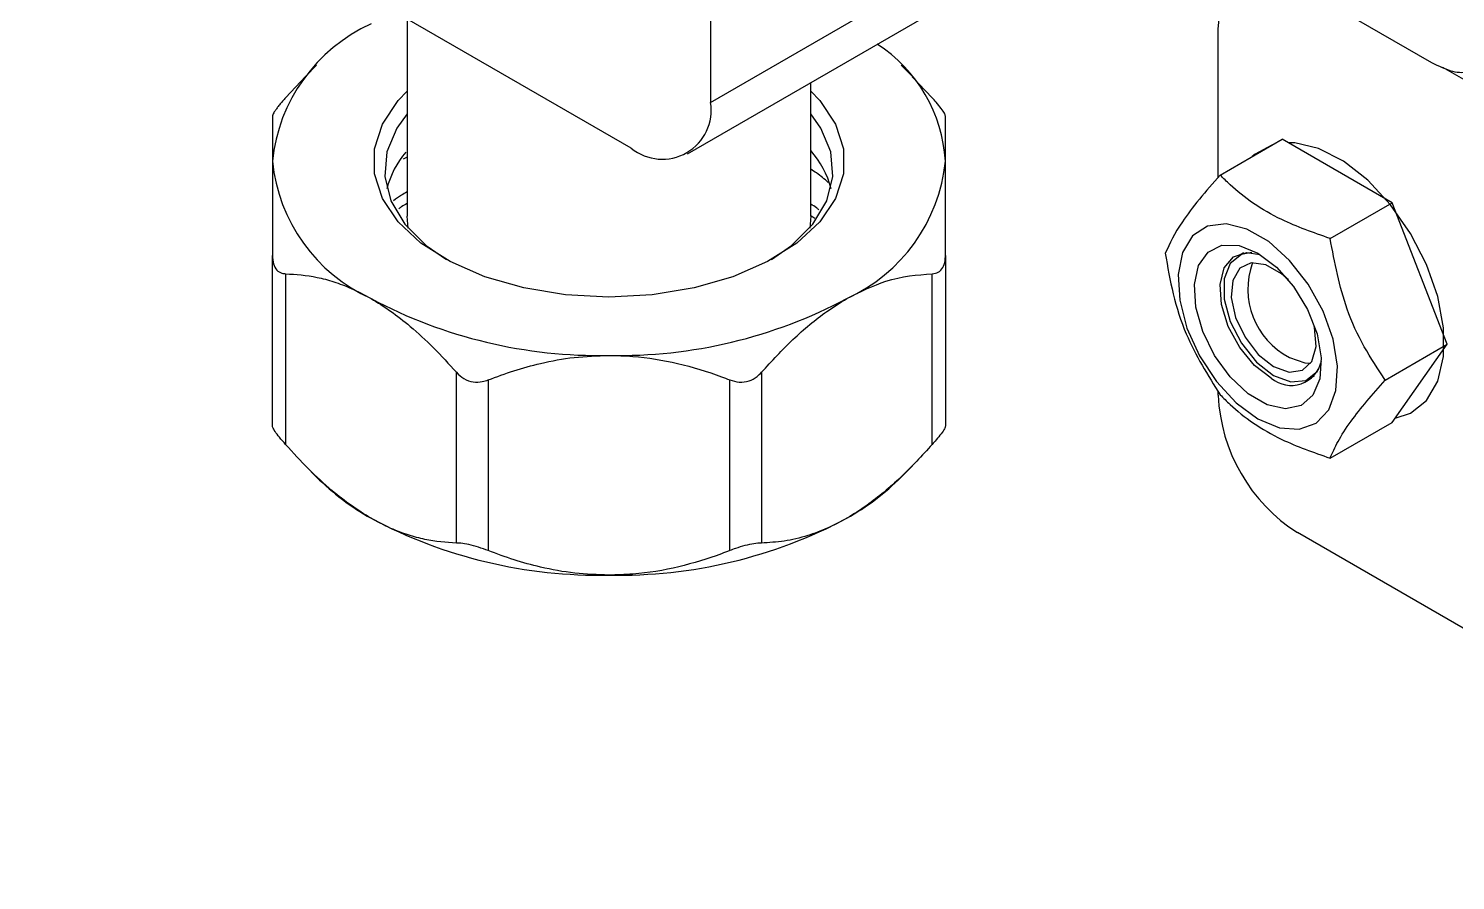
# Model space of a CAD drawing. Extents: x 75 to 2075, y 25 to 1460.
# Drawn here: x 1660.6 to 1740.1, y 530.3 to 577.8 of the extents above; entities that cross this region are included whole.
import ezdxf

# ---------------------------------------------------------------- set-up
doc = ezdxf.new("R2010")
doc.units = 0
doc.header["$LTSCALE"] = 5
doc.linetypes.add('SLD-KATı', pattern=[0])
doc.layers.get('0').update_dxf_attribs({"linetype": 'CONTINUOUS'})

msp = doc.modelspace()

# ---------------------------------------------------------------- linework, layer by layer
at = {"color": 7, "linetype": 'SLD-KATı'}
for p, q in [((1660.998, 620.769), (1738.78, 575.867)), ((1698.614, 594.054), (1698.614, 573.641)), ((1694.194, 571.089), (1660.607, 590.478)), ((1698.614, 573.641), (1714.081, 582.57)), ((1697.319, 570.779), (1712.787, 579.709)), ((1681.699, 578.302), (1681.699, 567.301)), ((1726.898, 569.457), (1726.898, 577.726)), ((1676.656, 575.719), (1676.05, 575.105)), ((1709.863, 575.089), (1709.242, 575.719)), ((1676.055, 575.1), (1674.931, 573.902)), ((1710.967, 573.902), (1709.843, 575.07)), ((1739.405, 575.609), (1764.905, 560.888)), ((1704.199, 567.301), (1704.199, 574.751)), ((1727.014, 569.592), (1730.465, 571.584)), ((1736.589, 568.049), (1730.465, 571.584)), ((1681.699, 570.593), (1681.487, 570.47)), ((1733.137, 566.056), (1736.589, 568.049)), ((1739.651, 560.157), (1736.589, 568.049)), ((1681.758, 566.637), (1681.699, 567.301)), ((1704.199, 567.301), (1704.14, 566.637)), ((1704.424, 567.172), (1704.199, 567.32)), ((1674.199, 555.595), (1674.199, 565.11)), ((1711.699, 565.11), (1711.699, 555.595)), ((1728.318, 565.255), (1728.013, 565.079)), ((1674.931, 564.089), (1674.931, 554.574)), ((1710.967, 554.574), (1710.967, 564.089)), ((1736.199, 558.165), (1739.651, 560.157)), ((1736.589, 555.801), (1739.651, 560.157)), ((1684.45, 549.079), (1684.45, 558.594)), ((1701.448, 558.594), (1701.448, 549.079)), ((1731.97, 558.224), (1732.275, 558.4)), ((1686.218, 558.171), (1686.218, 548.657)), ((1699.68, 548.657), (1699.68, 558.171)), ((1726.898, 557.313), (1726.898, 557.551)), ((1733.137, 553.808), (1736.589, 555.801)), ((1676.05, 553.372), (1676.656, 552.757)), ((1709.242, 552.757), (1709.863, 553.387)), ((1764.905, 530.268), (1731.317, 549.658))]:
    msp.add_line(p, q, dxfattribs=at)
at = {"color": 7, "linetype": 'SLD-KATı', "flags": 128}
for points in [[(1726.898, 577.726), (1726.983, 578.673), (1727.234, 579.485), (1727.643, 580.131), (1728.192, 580.587), (1728.862, 580.835), (1729.626, 580.866), (1730.434, 580.685)], [(1692.949, 562.785), (1690.537, 562.914), (1688.208, 563.297), (1686.04, 563.92), (1684.107, 564.763), (1682.475, 565.796), (1681.2, 566.985), (1680.325, 568.289), (1679.88, 569.663), (1679.88, 571.061), (1680.325, 572.436), (1681.2, 573.74), (1681.699, 574.265)], [(1704.199, 574.265), (1704.698, 573.74), (1705.573, 572.436), (1706.018, 571.061), (1706.018, 569.663), (1705.573, 568.289), (1704.698, 566.985), (1703.423, 565.796), (1701.791, 564.763), (1699.859, 563.92), (1697.69, 563.297), (1695.361, 562.914), (1692.949, 562.785)], [(1681.699, 572.997), (1681.137, 572.212), (1680.576, 570.879), (1680.463, 569.509), (1680.802, 568.151), (1681.579, 566.854), (1682.767, 565.666), (1683.893, 564.878)], [(1702.005, 564.878), (1703.131, 565.666), (1704.32, 566.854), (1705.097, 568.151), (1705.435, 569.509), (1705.322, 570.879), (1704.762, 572.212), (1704.199, 572.997)], [(1729.895, 571.255), (1728.957, 570.759), (1728.794, 570.619)], [(1736.753, 556.035), (1737.621, 556.318), (1738.512, 557.029), (1739.133, 558.1), (1739.453, 559.472), (1739.453, 561.071), (1739.133, 562.812), (1738.512, 564.601), (1737.621, 566.34), (1736.51, 567.937), (1735.238, 569.305), (1733.874, 570.37), (1732.491, 571.075), (1731.164, 571.383), (1730.794, 571.394)], [(1729.107, 556.006), (1730.307, 555.503), (1731.418, 555.419), (1732.358, 555.76), (1733.056, 556.499), (1733.462, 557.583), (1733.544, 558.93), (1733.298, 560.442), (1732.741, 562.005), (1731.914, 563.505), (1730.879, 564.829), (1729.713, 565.879), (1728.502, 566.578), (1727.336, 566.874), (1726.301, 566.745), (1725.474, 566.2), (1724.917, 565.28), (1724.671, 564.053), (1724.753, 562.61), (1725.159, 561.058), (1725.857, 559.512), (1726.797, 558.087), (1727.908, 556.889), (1729.107, 556.006)], [(1729.107, 565.235), (1730.152, 564.45), (1731.105, 563.371), (1731.879, 562.094), (1732.408, 560.732), (1732.643, 559.406), (1732.564, 558.235), (1732.178, 557.322), (1731.519, 556.748), (1730.646, 556.565), (1729.636, 556.788), (1728.579, 557.398), (1727.569, 558.341), (1726.696, 559.532), (1726.037, 560.867), (1725.651, 562.225), (1725.572, 563.488), (1725.807, 564.542), (1726.336, 565.294), (1727.11, 565.677), (1728.062, 565.656), (1729.107, 565.235)], [(1729.858, 558.265), (1728.928, 558.981), (1728.098, 559.979), (1727.459, 561.149), (1727.08, 562.366), (1727.002, 563.497), (1727.233, 564.419), (1727.749, 565.033), (1728.494, 565.273), (1729.215, 565.171)], [(1728.779, 565.264), (1728.193, 565.165), (1727.568, 564.666), (1727.236, 563.803), (1727.236, 562.681), (1727.568, 561.435), (1728.193, 560.214), (1729.034, 559.167), (1729.991, 558.42)], [(1730.813, 563.746), (1730.427, 564.091), (1729.556, 564.595), (1728.743, 564.7), (1728.099, 564.394), (1727.711, 563.717), (1727.63, 562.762), (1727.869, 561.656), (1728.394, 560.55), (1729.135, 559.593), (1729.991, 558.913), (1729.991, 558.913)], [(1729.991, 558.913), (1730.848, 558.604), (1731.589, 558.706), (1732.114, 559.205), (1732.352, 560.036), (1732.272, 561.084), (1732.216, 561.315)], [(1730.875, 559.423), (1731.732, 559.114), (1732.051, 559.105)], [(1729.991, 558.42), (1730.948, 558.062), (1731.79, 558.138), (1732.415, 558.637), (1732.513, 558.795)]]:
    msp.add_lwpolyline(points, dxfattribs=at)
at = {"color": 7, "linetype": 'SLD-KATı'}
for centre, radius, start, end in [((1683.583, 569.426), 9.43, 114.37466, 174.3052), ((1703.335, 569.868), 8.379, 3.38373, 56.94455), ((1695.919, 573.204), 2.729, 230.79671, 9.21404), ((1700.301, 567.533), 5.188, 14.48878, 41.28307), ((1683.583, 571.298), 9.43, 185.6948, 245.62534), ((1685.565, 567.544), 5.154, 139.81112, 165.53876), ((1702.316, 571.298), 9.43, 294.37466, 354.3052), ((1732.834, 563.23), 4.281, 159.80136, 242.77692), ((1692.409, 586.587), 27.054, 241.95976, 271.1441), ((1693.489, 586.587), 27.054, 268.8559, 298.04024), ((1730.964, 559.591), 1.727, 230.17979, 347.54127), ((1736.493, 557.749), 9.605, 182.60548, 237.39452), ((1686.646, 562.802), 14.167, 225.15691, 240.59618), ((1699.252, 562.802), 14.167, 299.40382, 314.84309), ((1692.409, 574.339), 27.054, 241.95976, 271.1441), ((1693.489, 574.339), 27.054, 268.8559, 298.04024)]:
    msp.add_arc(centre, radius, start, end, dxfattribs=at)
msp.add_ellipse((1945.172, 722.843), major_axis=(148.222, 239.127), ratio=0.597167, start_param=2.218639, end_param=2.531018, dxfattribs=at)
for points, knots in [([(1738.78, 575.867), (1739.184, 575.672), (1739.993, 575.281), (1740.982, 575.304), (1741.662, 575.792), (1741.953, 576.636), (1741.887, 577.366), (1741.859, 577.67)], [0, 0, 0, 0, 0.209958, 0.41989, 0.631426, 0.846039, 1, 1, 1, 1]), ([(1674.931, 573.902), (1674.872, 573.834), (1674.783, 573.732), (1674.673, 573.601), (1674.594, 573.505), (1674.522, 573.414), (1674.455, 573.328), (1674.395, 573.247), (1674.328, 573.151), (1674.263, 573.05), (1674.222, 572.968), (1674.202, 572.914), (1674.2, 572.892), (1674.199, 572.881)], [0, 0, 0, 0, 0.1386714, 0.2094371, 0.2806778, 0.3499062, 0.419664, 0.4911668, 0.5632988, 0.6929648, 0.8261712, 0.9127139, 1, 1, 1, 1]), ([(1711.699, 572.881), (1711.689, 572.924), (1711.668, 573.008), (1711.479, 573.288), (1711.226, 573.605), (1711.041, 573.817), (1710.967, 573.902)], [0, 0, 0, 0, 0.2806938, 0.5628322, 0.8257499, 1, 1, 1, 1]), ([(1674.199, 572.881), (1674.199, 572.852), (1674.199, 572.677), (1674.199, 572.197), (1674.199, 571.333), (1674.199, 570.608), (1674.199, 570.362)], [0, 0, 0, 0, 0.073265, 0.436543, 0.808871, 1, 1, 1, 1]), ([(1711.699, 570.362), (1711.699, 570.608), (1711.699, 571.321), (1711.699, 572.189), (1711.699, 572.673), (1711.699, 572.852), (1711.699, 572.881)], [0, 0, 0, 0, 0.191127, 0.553705, 0.926736, 1, 1, 1, 1]), ([(1674.199, 570.362), (1674.199, 569.973), (1674.199, 569.186), (1674.199, 567.835), (1674.199, 566.469), (1674.199, 565.564), (1674.199, 565.11)], [0, 0, 0, 0, 0.272941, 0.55138, 0.774807, 1, 1, 1, 1]), ([(1711.699, 565.11), (1711.699, 565.561), (1711.699, 566.465), (1711.699, 567.822), (1711.699, 569.177), (1711.699, 569.965), (1711.699, 570.362)], [0, 0, 0, 0, 0.223518, 0.448621, 0.721723, 1, 1, 1, 1]), ([(1705.168, 569.18), (1704.959, 569.361), (1704.661, 569.617), (1704.305, 569.845), (1704.199, 569.912)], [0, 0, 0, 0, 0.702746, 1, 1, 1, 1]), ([(1727.014, 569.592), (1726.612, 569.135), (1725.801, 568.213), (1724.606, 566.642), (1724.205, 565.78), (1723.952, 565.235)], [0, 0, 0, 0, 0.264861, 0.535466, 1, 1, 1, 1]), ([(1733.137, 566.056), (1732.208, 566.382), (1730.009, 567.153), (1728.104, 568.489), (1727.192, 569.411), (1727.014, 569.592)], [0, 0, 0, 0, 0.370604, 0.876586, 1, 1, 1, 1]), ([(1681.699, 568.648), (1681.593, 568.589), (1681.32, 568.437), (1681.091, 568.264), (1680.952, 568.158)], [0, 0, 0, 0, 0.389503, 1, 1, 1, 1]), ([(1681.699, 568), (1681.591, 567.942), (1681.424, 567.851), (1681.283, 567.746), (1681.232, 567.709)], [0, 0, 0, 0, 0.642043, 1, 1, 1, 1]), ([(1704.646, 567.655), (1704.602, 567.691), (1704.467, 567.802), (1704.307, 567.901), (1704.199, 567.968)], [0, 0, 0, 0, 0.325796, 1, 1, 1, 1]), ([(1736.199, 558.165), (1735.798, 558.771), (1734.986, 559.996), (1733.792, 562.594), (1733.391, 564.716), (1733.137, 566.056)], [0, 0, 0, 0, 0.264861, 0.535466, 1, 1, 1, 1]), ([(1674.199, 565.11), (1674.209, 564.948), (1674.23, 564.623), (1674.419, 564.278), (1674.673, 564.114), (1674.858, 564.096), (1674.931, 564.089)], [0, 0, 0, 0, 0.2806938, 0.5628322, 0.8257499, 1, 1, 1, 1]), ([(1710.967, 564.089), (1711.085, 564.106), (1711.321, 564.139), (1711.57, 564.405), (1711.685, 564.755), (1711.695, 565.009), (1711.699, 565.11)], [0, 0, 0, 0, 0.280694, 0.562832, 0.82575, 1, 1, 1, 1]), ([(1723.952, 565.235), (1724.082, 564.472), (1724.344, 562.93), (1725.234, 560.156), (1726.324, 558.433), (1727.014, 557.343)], [0, 0, 0, 0, 0.264861, 0.535466, 1, 1, 1, 1]), ([(1674.931, 564.089), (1675.509, 564.051), (1676.382, 563.992), (1677.618, 563.655), (1678.623, 563.283), (1679.319, 562.908), (1679.691, 562.708)], [0, 0, 0, 0, 0.382246, 0.577663, 0.77475, 1, 1, 1, 1]), ([(1706.207, 562.708), (1706.943, 563.077), (1708.596, 563.905), (1710.12, 564.024), (1710.967, 564.089)], [0, 0, 0, 0, 0.444644, 1, 1, 1, 1]), ([(1679.691, 562.708), (1680.055, 562.484), (1680.789, 562.032), (1681.96, 561.106), (1683.195, 559.973), (1684.03, 559.056), (1684.45, 558.594)], [0, 0, 0, 0, 0.220853, 0.444668, 0.720511, 1, 1, 1, 1]), ([(1701.448, 558.594), (1702.026, 559.22), (1703.196, 560.487), (1704.819, 561.847), (1705.836, 562.478), (1706.207, 562.708)], [0, 0, 0, 0, 0.382411, 0.774653, 1, 1, 1, 1]), ([(1686.218, 558.171), (1686.692, 558.349), (1687.644, 558.704), (1689.242, 559.138), (1691.014, 559.47), (1692.3, 559.515), (1692.949, 559.538)], [0, 0, 0, 0, 0.2235177, 0.4486206, 0.7217234, 1, 1, 1, 1]), ([(1692.949, 559.538), (1693.395, 559.527), (1694.685, 559.495), (1696.814, 559.134), (1698.586, 558.595), (1699.526, 558.231), (1699.68, 558.171)], [0, 0, 0, 0, 0.191127, 0.553705, 0.926736, 1, 1, 1, 1]), ([(1684.45, 558.594), (1684.583, 558.466), (1684.848, 558.21), (1685.365, 558.034), (1685.838, 558.043), (1686.11, 558.135), (1686.218, 558.171)], [0, 0, 0, 0, 0.280694, 0.562832, 0.82575, 1, 1, 1, 1]), ([(1699.68, 558.171), (1699.857, 558.118), (1700.212, 558.01), (1700.753, 558.086), (1701.17, 558.309), (1701.369, 558.513), (1701.448, 558.594)], [0, 0, 0, 0, 0.280694, 0.562832, 0.82575, 1, 1, 1, 1]), ([(1733.137, 553.808), (1733.267, 554.108), (1733.53, 554.713), (1734.419, 556.108), (1735.51, 557.368), (1736.199, 558.165)], [0, 0, 0, 0, 0.264861, 0.535466, 1, 1, 1, 1]), ([(1727.014, 557.343), (1727.192, 557.163), (1728.104, 556.241), (1730.009, 554.905), (1732.208, 554.134), (1733.137, 553.808)], [0, 0, 0, 0, 0.1234145, 0.6293958, 1, 1, 1, 1]), ([(1674.931, 554.574), (1674.814, 554.711), (1674.577, 554.984), (1674.328, 555.315), (1674.213, 555.512), (1674.203, 555.571), (1674.199, 555.595)], [0, 0, 0, 0, 0.280694, 0.562832, 0.82575, 1, 1, 1, 1]), ([(1711.699, 555.595), (1711.689, 555.553), (1711.668, 555.468), (1711.479, 555.188), (1711.226, 554.871), (1711.041, 554.659), (1710.967, 554.574)], [0, 0, 0, 0, 0.280694, 0.562832, 0.82575, 1, 1, 1, 1]), ([(1679.691, 550.46), (1679.327, 550.685), (1678.593, 551.137), (1677.422, 552.062), (1676.187, 553.195), (1675.352, 554.113), (1674.931, 554.574)], [0, 0, 0, 0, 0.2208532, 0.4446677, 0.7205109, 1, 1, 1, 1]), ([(1710.967, 554.574), (1710.389, 553.947), (1709.517, 552.998), (1708.28, 551.907), (1707.275, 551.119), (1706.579, 550.689), (1706.207, 550.46)], [0, 0, 0, 0, 0.382246, 0.577663, 0.77475, 1, 1, 1, 1]), ([(1684.45, 549.079), (1683.873, 549.118), (1683, 549.177), (1681.763, 549.514), (1680.759, 549.886), (1680.062, 550.261), (1679.691, 550.46)], [0, 0, 0, 0, 0.382246, 0.577663, 0.77475, 1, 1, 1, 1]), ([(1706.207, 550.46), (1705.843, 550.264), (1705.11, 549.87), (1703.939, 549.443), (1702.703, 549.15), (1701.868, 549.103), (1701.448, 549.079)], [0, 0, 0, 0, 0.220853, 0.444668, 0.720511, 1, 1, 1, 1]), ([(1686.218, 548.657), (1686.041, 548.722), (1685.687, 548.854), (1685.145, 548.996), (1684.729, 549.066), (1684.53, 549.076), (1684.45, 549.079)], [0, 0, 0, 0, 0.2806938, 0.5628322, 0.8257499, 1, 1, 1, 1]), ([(1692.949, 547.29), (1692.312, 547.312), (1691.026, 547.356), (1689.257, 547.686), (1687.647, 548.123), (1686.696, 548.478), (1686.218, 548.657)], [0, 0, 0, 0, 0.272941, 0.55138, 0.774807, 1, 1, 1, 1]), ([(1699.68, 548.657), (1699.526, 548.597), (1698.607, 548.241), (1696.837, 547.7), (1694.708, 547.334), (1693.395, 547.301), (1692.949, 547.29)], [0, 0, 0, 0, 0.073265, 0.436543, 0.808871, 1, 1, 1, 1]), ([(1701.448, 549.079), (1701.316, 549.071), (1701.05, 549.055), (1700.533, 548.943), (1700.06, 548.801), (1699.788, 548.698), (1699.68, 548.657)], [0, 0, 0, 0, 0.2806938, 0.5628322, 0.8257499, 1, 1, 1, 1])]:
    msp.add_open_spline(points, degree=3, knots=knots, dxfattribs=at)

doc.saveas('drawing.dxf')
